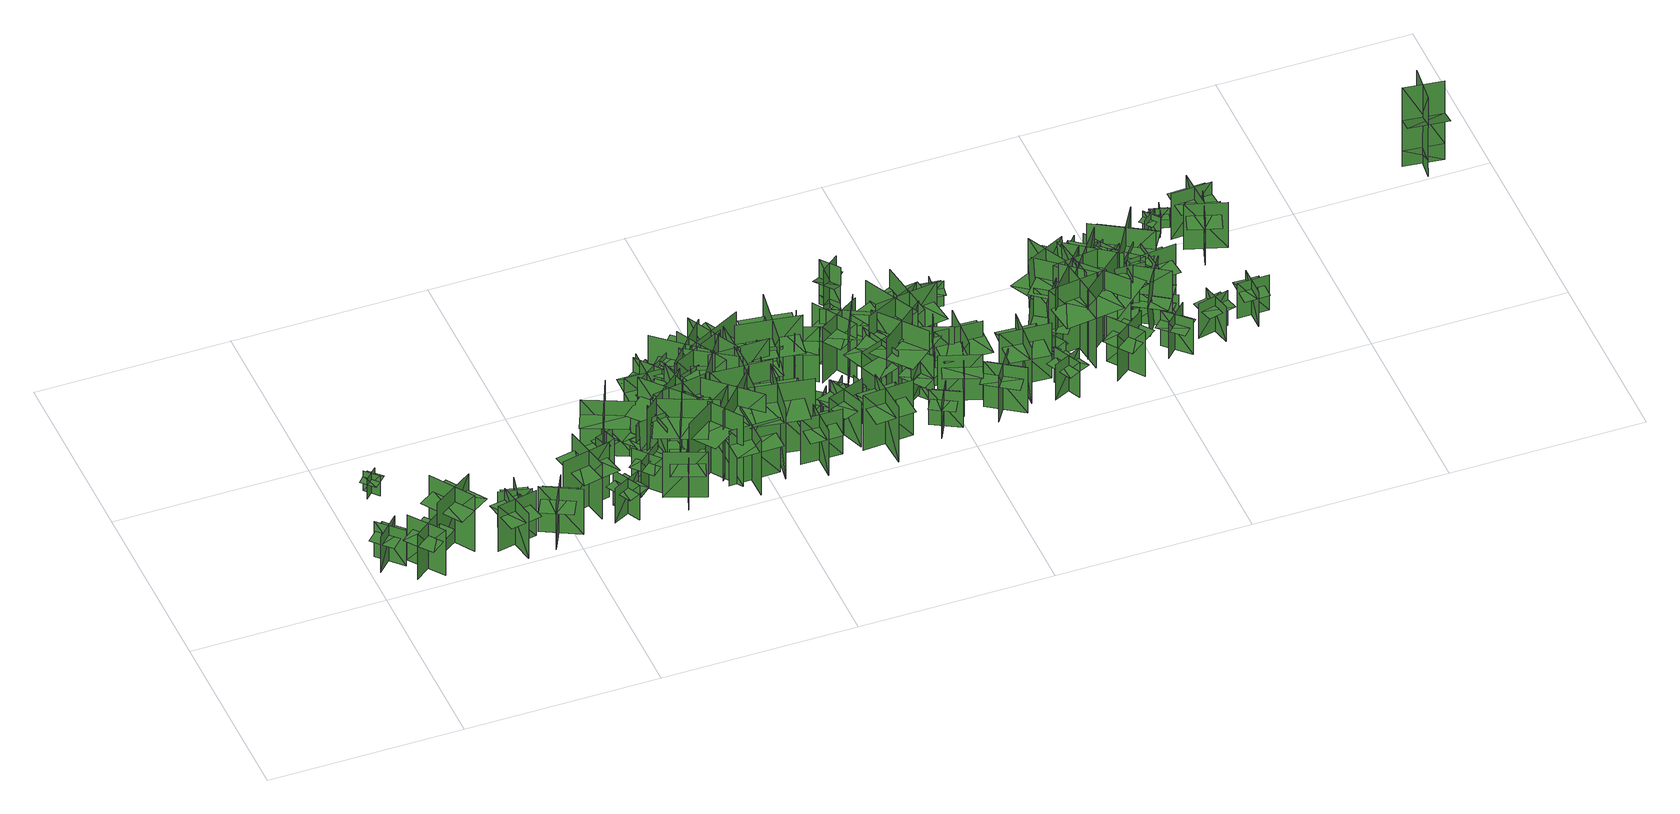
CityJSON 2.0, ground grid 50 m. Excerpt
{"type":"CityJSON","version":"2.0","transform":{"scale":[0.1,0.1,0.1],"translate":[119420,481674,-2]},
"CityObjects":{
"tree1":{"type":"SolitaryVegetationObject","geometry":[{"type":"MultiSurface","lod":"1","boundaries":[[[0,1,2]],[[0,2,3]],[[4,5,6]],[[4,6,7]],[[8,9,10]],[[8,10,11]],[[8,12,13]],[[8,13,9]]]}]},
"tree2":{"type":"SolitaryVegetationObject","geometry":[{"type":"MultiSurface","lod":"1","boundaries":[[[14,15,16]],[[14,16,17]],[[18,19,20]],[[18,20,21]],[[22,23,24]],[[22,24,25]],[[22,26,27]],[[22,27,23]]]}]},
"tree3":{"type":"SolitaryVegetationObject","geometry":[{"type":"MultiSurface","lod":"1","boundaries":[[[28,29,30]],[[28,30,31]],[[32,33,34]],[[32,34,35]],[[36,37,38]],[[36,38,39]],[[36,39,40]],[[36,40,41]]]}]},
"tree4":{"type":"SolitaryVegetationObject","geometry":[{"type":"MultiSurface","lod":"1","boundaries":[[[42,43,44]],[[42,44,45]],[[46,47,48]],[[46,48,49]],[[50,51,52]],[[50,52,53]],[[50,54,55]],[[50,55,51]]]}]},
"tree5":{"type":"SolitaryVegetationObject","geometry":[{"type":"MultiSurface","lod":"1","boundaries":[[[56,57,58]],[[56,58,59]],[[60,61,62]],[[60,62,63]],[[64,65,66]],[[64,66,67]],[[64,68,69]],[[64,69,65]]]}]},
"tree6":{"type":"SolitaryVegetationObject","geometry":[{"type":"MultiSurface","lod":"1","boundaries":[[[70,71,72]],[[70,72,73]],[[74,75,76]],[[74,76,77]],[[78,79,80]],[[78,80,81]],[[78,82,83]],[[78,83,79]]]}]},
"tree7":{"type":"SolitaryVegetationObject","geometry":[{"type":"MultiSurface","lod":"1","boundaries":[[[84,85,86]],[[84,86,87]],[[88,89,90]],[[88,90,91]],[[92,93,94]],[[92,94,95]],[[92,96,97]],[[92,97,93]]]}]},
"tree8":{"type":"SolitaryVegetationObject","geometry":[{"type":"MultiSurface","lod":"1","boundaries":[[[98,99,100]],[[98,100,101]],[[102,103,104]],[[102,104,105]],[[106,107,108]],[[106,108,109]],[[106,110,111]],[[106,111,107]]]}]},
"tree9":{"type":"SolitaryVegetationObject","geometry":[{"type":"MultiSurface","lod":"1","boundaries":[[[112,113,114]],[[112,114,115]],[[116,117,118]],[[116,118,119]],[[120,121,122]],[[120,122,123]],[[120,124,125]],[[120,125,121]]]}]},
"tree10":{"type":"SolitaryVegetationObject","geometry":[{"type":"MultiSurface","lod":"1","boundaries":[[[126,127,128]],[[126,128,129]],[[130,131,132]],[[130,132,133]],[[134,135,136]],[[134,136,137]],[[134,137,138]],[[134,138,139]]]}]},
"tree11":{"type":"SolitaryVegetationObject","geometry":[{"type":"MultiSurface","lod":"1","boundaries":[[[140,141,142]],[[140,142,143]],[[144,145,146]],[[144,146,147]],[[148,149,150]],[[148,150,151]],[[148,152,153]],[[148,153,149]]]}]},
"tree12":{"type":"SolitaryVegetationObject","geometry":[{"type":"MultiSurface","lod":"1","boundaries":[[[154,155,156]],[[154,156,157]],[[158,159,160]],[[158,160,161]],[[162,163,164]],[[162,164,165]],[[162,166,167]],[[162,167,163]]]}]},
"tree13":{"type":"SolitaryVegetationObject","geometry":[{"type":"MultiSurface","lod":"1","boundaries":[[[168,169,170]],[[168,170,171]],[[172,173,174]],[[172,174,175]],[[176,177,173]],[[176,173,172]],[[178,179,169]],[[178,169,168]],[[168,169,180]],[[168,180,181]],[[168,182,183]],[[168,183,169]]]}]},
"tree14":{"type":"SolitaryVegetationObject","geometry":[{"type":"MultiSurface","lod":"1","boundaries":[[[184,185,186]],[[184,186,187]],[[188,189,190]],[[188,190,191]],[[192,193,189]],[[192,189,188]],[[194,195,185]],[[194,185,184]],[[184,185,196]],[[184,196,197]],[[184,198,199]],[[184,199,185]]]}]},
"tree15":{"type":"SolitaryVegetationObject","geometry":[{"type":"MultiSurface","lod":"1","boundaries":[[[200,201,202]],[[200,202,203]],[[204,205,206]],[[204,206,207]],[[208,209,210]],[[208,210,211]],[[208,212,213]],[[208,213,209]]]}]},
"tree16":{"type":"SolitaryVegetationObject","geometry":[{"type":"MultiSurface","lod":"1","boundaries":[[[214,215,216]],[[214,216,217]],[[218,219,220]],[[218,220,221]],[[222,223,224]],[[222,224,225]],[[222,226,227]],[[222,227,223]]]}]},
"tree17":{"type":"SolitaryVegetationObject","geometry":[{"type":"MultiSurface","lod":"1","boundaries":[[[228,229,230]],[[228,230,231]],[[232,233,234]],[[232,234,235]],[[236,237,238]],[[236,238,239]],[[236,240,241]],[[236,241,237]]]}]},
"tree18":{"type":"SolitaryVegetationObject","geometry":[{"type":"MultiSurface","lod":"1","boundaries":[[[242,243,244]],[[242,244,245]],[[246,247,248]],[[246,248,249]],[[250,251,252]],[[250,252,253]],[[250,253,254]],[[250,254,255]]]}]},
"tree19":{"type":"SolitaryVegetationObject","geometry":[{"type":"MultiSurface","lod":"1","boundaries":[[[256,257,258]],[[256,258,259]],[[260,261,262]],[[260,262,263]],[[264,265,266]],[[264,266,267]],[[264,267,268]],[[264,268,269]]]}]},
"tree20":{"type":"SolitaryVegetationObject","geometry":[{"type":"MultiSurface","lod":"1","boundaries":[[[270,271,272]],[[270,272,273]],[[274,275,276]],[[274,276,277]],[[278,279,280]],[[278,280,281]],[[278,282,283]],[[278,283,279]]]}]},
"tree21":{"type":"SolitaryVegetationObject","geometry":[{"type":"MultiSurface","lod":"1","boundaries":[[[284,285,286]],[[284,286,287]],[[288,289,290]],[[288,290,291]],[[292,293,294]],[[292,294,295]],[[292,295,296]],[[292,296,297]]]}]},
"tree22":{"type":"SolitaryVegetationObject","geometry":[{"type":"MultiSurface","lod":"1","boundaries":[[[298,299,300]],[[298,300,301]],[[302,303,304]],[[302,304,305]],[[306,307,308]],[[306,308,309]],[[306,309,310]],[[306,310,311]]]}]},
"tree23":{"type":"SolitaryVegetationObject","geometry":[{"type":"MultiSurface","lod":"1","boundaries":[[[312,313,314]],[[312,314,315]],[[316,317,318]],[[316,318,319]],[[320,321,322]],[[320,322,323]],[[320,324,325]],[[320,325,321]]]}]},
"tree24":{"type":"SolitaryVegetationObject","geometry":[{"type":"MultiSurface","lod":"1","boundaries":[[[326,327,328]],[[326,328,329]],[[330,331,332]],[[330,332,333]],[[334,335,336]],[[334,336,337]],[[334,338,339]],[[334,339,335]]]}]},
"tree25":{"type":"SolitaryVegetationObject","geometry":[{"type":"MultiSurface","lod":"1","boundaries":[[[340,341,342]],[[340,342,343]],[[344,345,346]],[[344,346,347]],[[348,349,350]],[[348,350,351]],[[348,352,353]],[[348,353,349]]]}]},
"tree26":{"type":"SolitaryVegetationObject","geometry":[{"type":"MultiSurface","lod":"1","boundaries":[[[354,355,356]],[[354,356,357]],[[358,359,360]],[[358,360,361]],[[362,363,359]],[[362,359,358]],[[364,365,355]],[[364,355,354]],[[354,355,366]],[[354,366,367]],[[354,368,369]],[[354,369,355]]]}]},
"tree27":{"type":"SolitaryVegetationObject","geometry":[{"type":"MultiSurface","lod":"1","boundaries":[[[370,371,372]],[[370,372,373]],[[374,375,376]],[[374,376,377]],[[378,379,380]],[[378,380,381]],[[378,382,383]],[[378,383,379]]]}]},
"tree28":{"type":"SolitaryVegetationObject","geometry":[{"type":"MultiSurface","lod":"1","boundaries":[[[384,385,386]],[[384,386,387]],[[388,389,390]],[[388,390,391]],[[392,393,394]],[[392,394,395]],[[392,396,397]],[[392,397,393]]]}]},
"tree29":{"type":"SolitaryVegetationObject","geometry":[{"type":"MultiSurface","lod":"1","boundaries":[[[398,399,400]],[[398,400,401]],[[402,403,404]],[[402,404,405]],[[406,407,408]],[[406,408,409]],[[406,410,411]],[[406,411,407]]]}]},
"tree30":{"type":"SolitaryVegetationObject","geometry":[{"type":"MultiSurface","lod":"1","boundaries":[[[412,413,414]],[[412,414,415]],[[416,417,418]],[[416,418,419]],[[420,421,422]],[[420,422,423]],[[420,424,425]],[[420,425,421]]]}]},
"tree31":{"type":"SolitaryVegetationObject","geometry":[{"type":"MultiSurface","lod":"1","boundaries":[[[426,427,428]],[[426,428,429]],[[430,431,432]],[[430,432,433]],[[434,435,436]],[[434,436,437]],[[434,438,439]],[[434,439,435]]]}]},
"tree32":{"type":"SolitaryVegetationObject","geometry":[{"type":"MultiSurface","lod":"1","boundaries":[[[440,441,442]],[[440,442,443]],[[444,445,446]],[[444,446,447]],[[448,449,445]],[[448,445,444]],[[450,451,441]],[[450,441,440]],[[440,441,452]],[[440,452,453]],[[440,454,455]],[[440,455,441]]]}]},
"tree33":{"type":"SolitaryVegetationObject","geometry":[{"type":"MultiSurface","lod":"1","boundaries":[[[456,457,458]],[[456,458,459]],[[460,461,462]],[[460,462,463]],[[464,465,466]],[[464,466,467]],[[464,468,469]],[[464,469,465]]]}]},
"tree34":{"type":"SolitaryVegetationObject","geometry":[{"type":"MultiSurface","lod":"1","boundaries":[[[470,471,472]],[[470,472,473]],[[474,475,476]],[[474,476,477]],[[478,479,480]],[[478,480,481]],[[478,481,482]],[[478,482,483]]]}]},
"tree35":{"type":"SolitaryVegetationObject","geometry":[{"type":"MultiSurface","lod":"1","boundaries":[[[484,485,486]],[[484,486,487]],[[488,489,490]],[[488,490,491]],[[492,493,494]],[[492,494,495]],[[492,495,496]],[[492,496,497]]]}]},
"tree36":{"type":"SolitaryVegetationObject","geometry":[{"type":"MultiSurface","lod":"1","boundaries":[[[498,499,500]],[[498,500,501]],[[502,503,504]],[[502,504,505]],[[506,507,508]],[[506,508,509]],[[506,509,510]],[[506,510,511]]]}]},
"tree37":{"type":"SolitaryVegetationObject","geometry":[{"type":"MultiSurface","lod":"1","boundaries":[[[512,513,514]],[[512,514,515]],[[516,517,518]],[[516,518,519]],[[520,521,522]],[[520,522,523]],[[520,523,524]],[[520,524,525]]]}]},
"tree38":{"type":"SolitaryVegetationObject","geometry":[{"type":"MultiSurface","lod":"1","boundaries":[[[526,527,528]],[[526,528,529]],[[530,531,532]],[[530,532,533]],[[534,535,536]],[[534,536,537]],[[534,538,539]],[[534,539,535]]]}]},
"tree39":{"type":"SolitaryVegetationObject","geometry":[{"type":"MultiSurface","lod":"1","boundaries":[[[540,541,542]],[[540,542,543]],[[544,545,546]],[[544,546,547]],[[548,549,550]],[[548,550,551]],[[548,552,553]],[[548,553,549]]]}]},
"tree40":{"type":"SolitaryVegetationObject","geometry":[{"type":"MultiSurface","lod":"1","boundaries":[[[554,555,556]],[[554,556,557]],[[558,559,560]],[[558,560,561]],[[562,563,564]],[[562,564,565]],[[562,565,566]],[[562,566,567]]]}]},
"tree41":{"type":"SolitaryVegetationObject","geometry":[{"type":"MultiSurface","lod":"1","boundaries":[[[568,569,570]],[[568,570,571]],[[572,573,574]],[[572,574,575]],[[576,577,578]],[[576,578,579]],[[576,579,580]],[[576,580,581]]]}]},
"tree42":{"type":"SolitaryVegetationObject","geometry":[{"type":"MultiSurface","lod":"1","boundaries":[[[582,583,584]],[[582,584,585]],[[586,587,588]],[[586,588,589]],[[590,591,592]],[[590,592,593]],[[590,593,594]],[[590,594,595]]]}]},
"tree43":{"type":"SolitaryVegetationObject","geometry":[{"type":"MultiSurface","lod":"1","boundaries":[[[596,597,598]],[[596,598,599]],[[600,601,602]],[[600,602,603]],[[604,605,606]],[[604,606,607]],[[604,607,608]],[[604,608,609]]]}]},
"tree44":{"type":"SolitaryVegetationObject","geometry":[{"type":"MultiSurface","lod":"1","boundaries":[[[610,611,612]],[[610,612,613]],[[614,615,616]],[[614,616,617]],[[618,619,620]],[[618,620,621]],[[618,622,623]],[[618,623,619]]]}]},
"tree45":{"type":"SolitaryVegetationObject","geometry":[{"type":"MultiSurface","lod":"1","boundaries":[[[624,625,626]],[[624,626,627]],[[628,629,630]],[[628,630,631]],[[632,633,634]],[[632,634,635]],[[632,636,637]],[[632,637,633]]]}]},
"tree46":{"type":"SolitaryVegetationObject","geometry":[{"type":"MultiSurface","lod":"1","boundaries":[[[638,639,640]],[[638,640,641]],[[642,643,644]],[[642,644,645]],[[646,647,648]],[[646,648,649]],[[646,649,650]],[[646,650,651]]]}]},
"tree47":{"type":"SolitaryVegetationObject","geometry":[{"type":"MultiSurface","lod":"1","boundaries":[[[652,653,654]],[[652,654,655]],[[656,657,658]],[[656,658,659]],[[660,661,662]],[[660,662,663]],[[660,664,665]],[[660,665,661]]]}]},
"tree48":{"type":"SolitaryVegetationObject","geometry":[{"type":"MultiSurface","lod":"1","boundaries":[[[666,667,668]],[[666,668,669]],[[670,671,672]],[[670,672,673]],[[674,675,676]],[[674,676,677]],[[674,678,679]],[[674,679,675]]]}]},
"tree49":{"type":"SolitaryVegetationObject","geometry":[{"type":"MultiSurface","lod":"1","boundaries":[[[680,681,682]],[[680,682,683]],[[684,685,686]],[[684,686,687]],[[688,689,690]],[[688,690,691]],[[688,691,692]],[[688,692,693]]]}]},
"tree50":{"type":"SolitaryVegetationObject","geometry":[{"type":"MultiSurface","lod":"1","boundaries":[[[694,695,696]],[[694,696,697]],[[698,699,700]],[[698,700,701]],[[702,703,704]],[[702,704,705]],[[702,706,707]],[[702,707,703]]]}]},
"tree51":{"type":"SolitaryVegetationObject","geometry":[{"type":"MultiSurface","lod":"1","boundaries":[[[708,709,710]],[[708,710,711]],[[712,713,714]],[[712,714,715]],[[716,717,718]],[[716,718,719]],[[716,719,720]],[[716,720,721]]]}]},
"tree52":{"type":"SolitaryVegetationObject","geometry":[{"type":"MultiSurface","lod":"1","boundaries":[[[722,723,724]],[[722,724,725]],[[726,727,728]],[[726,728,729]],[[730,731,732]],[[730,732,733]],[[730,733,734]],[[730,734,735]]]}]},
"tree53":{"type":"SolitaryVegetationObject","geometry":[{"type":"MultiSurface","lod":"1","boundaries":[[[736,737,738]],[[736,738,739]],[[740,741,742]],[[740,742,743]],[[744,745,746]],[[744,746,747]],[[744,748,749]],[[744,749,745]]]}]},
"tree54":{"type":"SolitaryVegetationObject","geometry":[{"type":"MultiSurface","lod":"1","boundaries":[[[750,751,752]],[[750,752,753]],[[754,755,756]],[[754,756,757]],[[758,759,760]],[[758,760,761]],[[758,761,762]],[[758,762,763]]]}]},
"tree55":{"type":"SolitaryVegetationObject","geometry":[{"type":"MultiSurface","lod":"1","boundaries":[[[764,765,766]],[[764,766,767]],[[768,769,770]],[[768,770,771]],[[772,773,774]],[[772,774,775]],[[772,776,777]],[[772,777,773]]]}]},
"tree56":{"type":"SolitaryVegetationObject","geometry":[{"type":"MultiSurface","lod":"1","boundaries":[[[778,779,780]],[[778,780,781]],[[782,783,784]],[[782,784,785]],[[786,787,788]],[[786,788,789]],[[786,789,790]],[[786,790,791]]]}]},
"tree57":{"type":"SolitaryVegetationObject","geometry":[{"type":"MultiSurface","lod":"1","boundaries":[[[792,793,794]],[[792,794,795]],[[796,797,798]],[[796,798,799]],[[800,801,802]],[[800,802,803]],[[800,804,805]],[[800,805,801]]]}]},
"tree58":{"type":"SolitaryVegetationObject","geometry":[{"type":"MultiSurface","lod":"1","boundaries":[[[806,807,808]],[[806,808,809]],[[810,811,812]],[[810,812,813]],[[814,815,816]],[[814,816,817]],[[814,817,818]],[[814,818,819]]]}]},
"tree59":{"type":"SolitaryVegetationObject","geometry":[{"type":"MultiSurface","lod":"1","boundaries":[[[820,821,822]],[[820,822,823]],[[824,825,826]],[[824,826,827]],[[828,829,830]],[[828,830,831]],[[828,832,833]],[[828,833,829]]]}]},
"tree60":{"type":"SolitaryVegetationObject","geometry":[{"type":"MultiSurface","lod":"1","boundaries":[[[834,835,836]],[[834,836,837]],[[838,839,840]],[[838,840,841]],[[842,843,839]],[[842,839,838]],[[844,845,835]],[[844,835,834]],[[834,835,846]],[[834,846,847]],[[834,848,849]],[[834,849,835]]]}]},
"tree61":{"type":"SolitaryVegetationObject","geometry":[{"type":"MultiSurface","lod":"1","boundaries":[[[850,851,852]],[[850,852,853]],[[854,855,856]],[[854,856,857]],[[858,859,860]],[[858,860,861]],[[858,862,863]],[[858,863,859]]]}]},
"tree62":{"type":"SolitaryVegetationObject","geometry":[{"type":"MultiSurface","lod":"1","boundaries":[[[864,865,866]],[[864,866,867]],[[868,869,870]],[[868,870,871]],[[872,873,869]],[[872,869,868]],[[874,875,865]],[[874,865,864]],[[876,877,878]],[[876,878,879]],[[880,881,882]],[[880,882,883]]]}]},
"tree63":{"type":"SolitaryVegetationObject","geometry":[{"type":"MultiSurface","lod":"1","boundaries":[[[884,885,886]],[[884,886,887]],[[888,889,890]],[[888,890,891]],[[892,893,894]],[[892,894,895]],[[892,896,897]],[[892,897,893]]]}]},
"tree64":{"type":"SolitaryVegetationObject","geometry":[{"type":"MultiSurface","lod":"1","boundaries":[[[898,899,900]],[[898,900,901]],[[902,903,904]],[[902,904,905]],[[906,907,903]],[[906,903,902]],[[908,909,899]],[[908,899,898]],[[898,899,910]],[[898,910,911]],[[898,912,913]],[[898,913,899]]]}]},
"tree65":{"type":"SolitaryVegetationObject","geometry":[{"type":"MultiSurface","lod":"1","boundaries":[[[914,915,916]],[[914,916,917]],[[918,919,920]],[[918,920,921]],[[922,923,924]],[[922,924,925]],[[922,926,927]],[[922,927,923]]]}]},
"tree66":{"type":"SolitaryVegetationObject","geometry":[{"type":"MultiSurface","lod":"1","boundaries":[[[928,929,930]],[[928,930,931]],[[932,933,934]],[[932,934,935]],[[936,937,938]],[[936,938,939]],[[936,939,940]],[[936,940,941]]]}]},
"tree67":{"type":"SolitaryVegetationObject","geometry":[{"type":"MultiSurface","lod":"1","boundaries":[[[942,943,944]],[[942,944,945]],[[946,947,948]],[[946,948,949]],[[950,951,952]],[[950,952,953]],[[950,953,954]],[[950,954,955]]]}]},
"tree68":{"type":"SolitaryVegetationObject","geometry":[{"type":"MultiSurface","lod":"1","boundaries":[[[956,957,958]],[[956,958,959]],[[960,961,962]],[[960,962,963]],[[964,965,966]],[[964,966,967]],[[964,968,969]],[[964,969,965]]]}]},
"tree69":{"type":"SolitaryVegetationObject","geometry":[{"type":"MultiSurface","lod":"1","boundaries":[[[970,971,972]],[[970,972,973]],[[974,975,976]],[[974,976,977]],[[978,979,980]],[[978,980,981]],[[978,981,982]],[[978,982,983]]]}]},
"tree70":{"type":"SolitaryVegetationObject","geometry":[{"type":"MultiSurface","lod":"1","boundaries":[[[984,985,986]],[[984,986,987]],[[988,989,990]],[[988,990,991]],[[992,993,994]],[[992,994,995]],[[992,996,997]],[[992,997,993]]]}]},
"tree71":{"type":"SolitaryVegetationObject","geometry":[{"type":"MultiSurface","lod":"1","boundaries":[[[998,999,1000]],[[998,1000,1001]],[[1002,1003,1004]],[[1002,1004,1005]],[[1006,1007,1008]],[[1006,1008,1009]],[[1006,1010,1011]],[[1006,1011,1007]]]}]},
"tree72":{"type":"SolitaryVegetationObject","geometry":[{"type":"MultiSurface","lod":"1","boundaries":[[[1012,1013,1014]],[[1012,1014,1015]],[[1016,1017,1018]],[[1016,1018,1019]],[[1020,1021,1022]],[[1020,1022,1023]],[[1020,1023,1024]],[[1020,1024,1025]]]}]},
"tree73":{"type":"SolitaryVegetationObject","geometry":[{"type":"MultiSurface","lod":"1","boundaries":[[[1026,1027,1028]],[[1026,1028,1029]],[[1030,1031,1032]],[[1030,1032,1033]],[[1034,1035,1031]],[[1034,1031,1030]],[[1036,1037,1027]],[[1036,1027,1026]],[[1026,1027,1038]],[[1026,1038,1039]],[[1026,1040,1041]],[[1026,1041,1027]]]}]},
"tree74":{"type":"SolitaryVegetationObject","geometry":[{"type":"MultiSurface","lod":"1","boundaries":[[[1042,1043,1044]],[[1042,1044,1045]],[[1046,1047,1048]],[[1046,1048,1049]],[[1050,1051,1052]],[[1050,1052,1053]],[[1050,1053,1054]],[[1050,1054,1055]]]}]},
"tree75":{"type":"SolitaryVegetationObject","geometry":[{"type":"MultiSurface","lod":"1","boundaries":[[[1056,1057,1058]],[[1056,1058,1059]],[[1060,1061,1062]],[[1060,1062,1063]],[[1064,1065,1061]],[[1064,1061,1060]],[[1066,1067,1057]],[[1066,1057,1056]],[[1056,1057,1068]],[[1056,1068,1069]],[[1056,1070,1071]],[[1056,1071,1057]]]}]},
"tree76":{"type":"SolitaryVegetationObject","geometry":[{"type":"MultiSurface","lod":"1","boundaries":[[[1072,1073,1074]],[[1072,1074,1075]],[[1076,1077,1078]],[[1076,1078,1079]],[[1080,1081,1082]],[[1080,1082,1083]],[[1080,1084,1085]],[[1080,1085,1081]]]}]},
"tree77":{"type":"SolitaryVegetationObject","geometry":[{"type":"MultiSurface","lod":"1","boundaries":[[[1086,1087,1088]],[[1086,1088,1089]],[[1090,1091,1092]],[[1090,1092,1093]],[[1094,1095,1091]],[[1094,1091,1090]],[[1096,1097,1087]],[[1096,1087,1086]],[[1086,1087,1098]],[[1086,1098,1099]],[[1086,1100,1101]],[[1086,1101,1087]]]}]},
"tree78":{"type":"SolitaryVegetationObject","geometry":[{"type":"MultiSurface","lod":"1","boundaries":[[[1102,1103,1104]],[[1102,1104,1105]],[[1106,1107,1108]],[[1106,1108,1109]],[[1110,1111,1112]],[[1110,1112,1113]],[[1110,1114,1115]],[[1110,1115,1111]]]}]},
"tree79":{"type":"SolitaryVegetationObject","geometry":[{"type":"MultiSurface","lod":"1","boundaries":[[[1116,1117,1118]],[[1116,1118,1119]],[[1120,1121,1122]],[[1120,1122,1123]],[[1124,1125,1121]],[[1124,1121,1120]],[[1126,1127,1117]],[[1126,1117,1116]],[[1116,1117,1128]],[[1116,1128,1129]],[[1116,1130,1131]],[[1116,1131,1117]]]}]},
"tree80":{"type":"SolitaryVegetationObject","geometry":[{"type":"MultiSurface","lod":"1","boundaries":[[[1132,1133,1134]],[[1132,1134,1135]],[[1136,1137,1138]],[[1136,1138,1139]],[[1140,1141,1142]],[[1140,1142,1143]],[[1140,1143,1144]],[[1140,1144,1145]]]}]},
"tree81":{"type":"SolitaryVegetationObject","geometry":[{"type":"MultiSurface","lod":"1","boundaries":[[[1146,1147,1148]],[[1146,1148,1149]],[[1150,1151,1152]],[[1150,1152,1153]],[[1154,1155,1156]],[[1154,1156,1157]],[[1154,1158,1159]],[[1154,1159,1155]]]}]},
"tree82":{"type":"SolitaryVegetationObject","geometry":[{"type":"MultiSurface","lod":"1","boundaries":[[[1160,1161,1162]],[[1160,1162,1163]],[[1164,1165,1166]],[[1164,1166,1167]],[[1168,1169,1170]],[[1168,1170,1171]],[[1168,1172,1173]],[[1168,1173,1169]]]}]},
"tree83":{"type":"SolitaryVegetationObject","geometry":[{"type":"MultiSurface","lod":"1","boundaries":[[[1174,1175,1176]],[[1174,1176,1177]],[[1178,1179,1180]],[[1178,1180,1181]],[[1182,1183,1179]],[[1182,1179,1178]],[[1184,1185,1175]],[[1184,1175,1174]],[[1174,1175,1186]],[[1174,1186,1187]],[[1174,1188,1189]],[[1174,1189,1175]]]}]},
"tree84":{"type":"SolitaryVegetationObject","geometry":[{"type":"MultiSurface","lod":"1","boundaries":[[[1190,1191,1192]],[[1190,1192,1193]],[[1194,1195,1196]],[[1194,1196,1197]],[[1198,1199,1195]],[[1198,1195,1194]],[[1200,1201,1191]],[[1200,1191,1190]],[[1190,1191,1202]],[[1190,1202,1203]],[[1190,1204,1205]],[[1190,1205,1191]]]}]},
"tree85":{"type":"SolitaryVegetationObject","geometry":[{"type":"MultiSurface","lod":"1","boundaries":[[[1206,1207,1208]],[[1206,1208,1209]],[[1210,1211,1212]],[[1210,1212,1213]],[[1214,1215,1211]],[[1214,1211,1210]],[[1216,1217,1207]],[[1216,1207,1206]],[[1206,1207,1218]],[[1206,1218,1219]],[[1206,1220,1221]],[[1206,1221,1207]]]}]},
"tree86":{"type":"SolitaryVegetationObject","geometry":[{"type":"MultiSurface","lod":"1","boundaries":[[[1222,1223,1224]],[[1222,1224,1225]],[[1226,1227,1228]],[[1226,1228,1229]],[[1230,1231,1227]],[[1230,1227,1226]],[[1232,1233,1223]],[[1232,1223,1222]],[[1222,1223,1234]],[[1222,1234,1235]],[[1222,1236,1237]],[[1222,1237,1223]]]}]},
"tree87":{"type":"SolitaryVegetationObject","geometry":[{"type":"MultiSurface","lod":"1","boundaries":[[[1238,1239,1240]],[[1238,1240,1241]],[[1242,1243,1244]],[[1242,1244,1245]],[[1246,1247,1243]],[[1246,1243,1242]],[[1248,1249,1239]],[[1248,1239,1238]],[[1238,1239,1250]],[[1238,1250,1251]],[[1238,1252,1253]],[[1238,1253,1239]]]}]},
"tree88":{"type":"SolitaryVegetationObject","geometry":[{"type":"MultiSurface","lod":"1","boundaries":[[[1254,1255,1256]],[[1254,1256,1257]],[[1258,1259,1260]],[[1258,1260,1261]],[[1262,1263,1264]],[[1262,1264,1265]],[[1262,1266,1267]],[[1262,1267,1263]]]}]},
"tree89":{"type":"SolitaryVegetationObject","geometry":[{"type":"MultiSurface","lod":"1","boundaries":[[[1268,1269,1270]],[[1268,1270,1271]],[[1272,1273,1274]],[[1272,1274,1275]],[[1276,1277,1273]],[[1276,1273,1272]],[[1278,1279,1269]],[[1278,1269,1268]],[[1268,1269,1280]],[[1268,1280,1281]],[[1268,1282,1283]],[[1268,1283,1269]]]}]},
"tree90":{"type":"SolitaryVegetationObject","geometry":[{"type":"MultiSurface","lod":"1","boundaries":[[[1284,1285,1286]],[[1284,1286,1287]],[[1288,1289,1290]],[[1288,1290,1291]],[[1292,1293,1289]],[[1292,1289,1288]],[[1294,1295,1285]],[[1294,1285,1284]],[[1284,1285,1296]],[[1284,1296,1297]],[[1284,1298,1299]],[[1284,1299,1285]]]}]},
"tree91":{"type":"SolitaryVegetationObject","geometry":[{"type":"MultiSurface","lod":"1","boundaries":[[[1300,1301,1302]],[[1300,1302,1303]],[[1304,1305,1306]],[[1304,1306,1307]],[[1308,1309,1310]],[[1308,1310,1311]],[[1308,1312,1313]],[[1308,1313,1309]]]}]},
"tree92":{"type":"SolitaryVegetationObject","geometry":[{"type":"MultiSurface","lod":"1","boundaries":[[[1314,1315,1316]],[[1314,1316,1317]],[[1318,1319,1320]],[[1318,1320,1321]],[[1322,1323,1324]],[[1322,1324,1325]],[[1322,1326,1327]],[[1322,1327,1323]]]}]},
"tree93":{"type":"SolitaryVegetationObject","geometry":[{"type":"MultiSurface","lod":"1","boundaries":[[[1328,1329,1330]],[[1328,1330,1331]],[[1332,1333,1334]],[[1332,1334,1335]],[[1336,1337,1338]],[[1336,1338,1339]],[[1336,1339,1340]],[[1336,1340,1341]]]}]},
"tree94":{"type":"SolitaryVegetationObject","geometry":[{"type":"MultiSurface","lod":"1","boundaries":[[[1342,1343,1344]],[[1342,1344,1345]],[[1346,1347,1348]],[[1346,1348,1349]],[[1350,1351,1352]],[[1350,1352,1353]],[[1350,1354,1355]],[[1350,1355,1351]]]}]},
"tree95":{"type":"SolitaryVegetationObject","geometry":[{"type":"MultiSurface","lod":"1","boundaries":[[[1356,1357,1358]],[[1356,1358,1359]],[[1360,1361,1362]],[[1360,1362,1363]],[[1364,1365,1366]],[[1364,1366,1367]],[[1364,1368,1369]],[[1364,1369,1365]]]}]},
"tree96":{"type":"SolitaryVegetationObject","geometry":[{"type":"MultiSurface","lod":"1","boundaries":[[[1370,1371,1372]],[[1370,1372,1373]],[[1374,1375,1376]],[[1374,1376,1377]],[[1378,1379,1380]],[[1378,1380,1381]],[[1378,1382,1383]],[[1378,1383,1379]]]}]},
"tree97":{"type":"SolitaryVegetationObject","geometry":[{"type":"MultiSurface","lod":"1","boundaries":[[[1384,1385,1386]],[[1384,1386,1387]],[[1388,1389,1390]],[[1388,1390,1391]],[[1392,1393,1394]],[[1392,1394,1395]],[[1392,1395,1396]],[[1392,1396,1397]]]}]},
"tree98":{"type":"SolitaryVegetationObject","geometry":[{"type":"MultiSurface","lod":"1","boundaries":[[[1398,1399,1400]],[[1398,1400,1401]],[[1402,1403,1404]],[[1402,1404,1405]],[[1406,1407,1408]],[[1406,1408,1409]],[[1406,1410,1411]],[[1406,1411,1407]]]}]},
"tree99":{"type":"SolitaryVegetationObject","geometry":[{"type":"MultiSurface","lod":"1","boundaries":[[[1412,1413,1414]],[[1412,1414,1415]],[[1416,1417,1418]],[[1416,1418,1419]],[[1420,1421,1422]],[[1420,1422,1423]],[[1420,1424,1425]],[[1420,1425,1421]]]}]},
"tree100":{"type":"SolitaryVegetationObject","geometry":[{"type":"MultiSurface","lod":"1","boundaries":[[[1426,1427,1428]],[[1426,1428,1429]],[[1430,1431,1432]],[[1430,1432,1433]],[[1434,1435,1431]],[[1434,1431,1430]],[[1436,1437,1427]],[[1436,1427,1426]],[[1438,1439,1440]],[[1438,1440,1441]],[[1442,1443,1444]],[[1442,1444,1445]]]}]}
},
"vertices":[
[22,93,6],[81,151,6],[81,151,116],[22,93,116],[87,93,6],[29,152,6],[29,152,116],[87,93,116],[27,98,87],[81,151,87],[58,175,87],[4,122,87],[49,75,87],[103,128,87],
[180,102,5],[95,38,5],[95,38,146],[180,102,146],[97,113,5],[161,28,5],[161,28,146],[97,113,146],[173,96,109],[95,38,109],[121,4,109],[198,63,109],[147,130,109],[70,71,109],
[119,375,11],[87,344,11],[87,344,73],[119,375,73],[90,376,11],[120,344,11],[120,344,73],[90,376,73],[90,376,55],[74,360,55],[104,328,55],[120,344,55],[136,359,55],[106,391,55],
[184,190,6],[256,82,6],[256,82,179],[184,190,179],[164,89,6],[273,161,6],[273,161,179],[164,89,179],[190,181,134],[256,82,134],[299,110,134],[233,209,134],[147,152,134],[213,53,134],
[366,13,4],[347,118,4],[347,118,145],[366,13,145],[413,83,4],[309,63,4],[309,63,145],[413,83,145],[365,22,109],[347,118,109],[305,110,109],[323,14,109],[406,30,109],[388,125,109],
[393,177,7],[375,96,7],[375,96,116],[393,177,116],[338,142,7],[419,124,7],[419,124,116],[338,142,116],[391,170,88],[375,96,88],[407,89,88],[423,163,88],[359,177,88],[343,103,88],
[438,19,4],[487,113,4],[487,113,145],[438,19,145],[518,45,4],[423,94,4],[423,94,145],[518,45,145],[442,27,108],[487,113,108],[449,133,108],[405,46,108],[480,8,108],[524,94,108],
[553,207,5],[579,80,5],[579,80,177],[553,207,177],[497,121,5],[624,147,5],[624,147,177],[497,121,177],[555,196,133],[579,80,133],[629,90,133],[606,206,133],[505,186,133],[529,69,133],
[622,118,5],[660,44,5],[660,44,114],[622,118,114],[602,55,5],[676,93,5],[676,93,114],[602,55,114],[625,111,86],[660,44,86],[689,59,86],[654,126,86],[596,97,86],[630,29,86],
[696,285,9],[637,266,9],[637,266,91],[696,285,91],[657,305,9],[676,247,9],[676,247,91],[657,305,91],[659,298,60],[635,291,60],[648,249,60],[672,257,60],[697,265,60],[683,306,60],
[734,259,6],[615,312,6],[615,312,178],[734,259,178],[696,355,6],[644,236,6],[644,236,178],[696,355,178],[724,263,134],[615,312,134],[594,265,134],[703,217,134],[744,310,134],[636,358,134],
[756,170,7],[693,116,7],[693,116,116],[756,170,116],[691,174,7],[745,112,7],[745,112,116],[691,174,116],[750,165,88],[693,116,88],[715,91,88],[772,141,88],[729,190,88],[672,140,88],
[767,139,95],[754,232,95],[706,225,95],[719,132,95],[715,177,95],[807,190,95],[806,196,181],[714,182,181],[714,182,9],[806,196,9],[771,140,9],[758,232,9],[754,232,181],[767,139,181],[814,146,95],[800,239,95],
[776,256,81],[716,208,81],[741,177,81],[801,225,81],[771,203,81],[724,263,81],[720,260,151],[768,200,151],[768,200,11],[720,260,11],[774,258,11],[714,211,11],[716,208,151],[776,256,151],[752,286,81],[692,238,81],
[818,136,4],[781,36,4],[781,36,145],[818,136,145],[741,100,4],[841,63,4],[841,63,145],[741,100,145],[814,127,109],[781,36,109],[820,21,109],[854,112,109],[775,142,109],[741,51,109],
[730,172,5],[855,281,5],[855,281,225],[730,172,225],[860,164,5],[752,289,5],[752,289,225],[860,164,225],[740,181,168],[855,281,168],[812,330,168],[697,231,168],[783,132,168],[897,231,168],
[781,91,6],[848,243,6],[848,243,225],[781,91,225],[903,140,6],[752,206,6],[752,206,225],[903,140,225],[787,104,169],[848,243,169],[788,269,169],[727,131,169],[847,78,169],[908,217,169],
[839,180,10],[788,249,10],[788,249,125],[839,180,125],[848,240,10],[779,189,10],[779,189,125],[848,240,125],[840,235,81],[819,263,81],[770,227,81],[791,198,81],[813,170,81],[861,206,81],
[809,366,12],[780,327,12],[780,327,78],[809,366,78],[774,361,12],[814,332,12],[814,332,78],[774,361,78],[779,357,53],[767,341,53],[795,320,53],[807,337,53],[819,353,53],[791,374,53],
[869,341,9],[739,343,9],[739,343,181],[869,341,181],[797,414,9],[795,284,9],[795,284,181],[797,414,181],[858,341,136],[739,343,136],[739,291,136],[857,290,136],[859,392,136],[740,394,136],
[856,161,8],[829,313,8],[829,313,224],[856,161,224],[916,245,8],[763,218,8],[763,218,224],[916,245,224],[916,245,164],[903,321,164],[750,295,164],[763,218,164],[776,142,164],[929,169,164],
[852,230,12],[855,181,12],[855,181,78],[852,230,78],[829,204,12],[878,207,12],[878,207,78],[829,204,78],[835,204,53],[836,184,53],[871,186,53],[870,207,53],[868,227,53],[834,225,53],
[804,90,3],[939,185,3],[939,185,222],[804,90,222],[933,69,3],[837,204,3],[837,204,222],[933,69,222],[815,98,165],[939,185,165],[901,239,165],[778,151,165],[853,45,165],[977,132,165],
[864,300,8],[787,405,8],[787,405,181],[864,300,181],[879,401,8],[774,325,8],[774,325,181],[879,401,181],[857,309,136],[787,405,136],[746,375,136],[816,279,136],[899,339,136],[829,435,136],
[842,374,5],[887,253,5],[887,253,178],[842,374,178],[800,281,5],[921,326,5],[921,326,178],[800,281,178],[845,364,133],[887,253,133],[935,270,133],[894,382,133],[797,346,133],[839,235,133],
[918,215,67],[869,249,67],[851,224,67],[900,190,67],[877,207,67],[911,256,67],[908,258,122],[874,209,122],[874,209,13],[908,258,13],[919,218,13],[870,251,13],[869,249,122],[918,215,122],[935,240,67],[886,274,67],
[865,350,7],[890,246,7],[890,246,148],[865,350,148],[822,278,7],[925,302,7],[925,302,148],[822,278,148],[868,341,112],[890,246,112],[931,256,112],[908,350,112],[827,331,112],[849,236,112],
[1033,85,2],[903,83,2],[903,83,174],[1033,85,174],[959,156,2],[961,26,2],[961,26,174],[959,156,174],[1022,85,130],[903,83,130],[904,31,130],[1023,33,130],[1021,136,130],[902,134,130],
[876,260,7],[921,382,7],[921,382,179],[876,260,179],[969,303,7],[847,348,7],[847,348,179],[969,303,179],[880,270,134],[921,382,134],[873,399,134],[832,288,134],[928,252,134],[969,364,134],
[890,234,4],[1011,121,4],[1011,121,223],[890,234,223],[895,103,4],[1008,224,4],[1008,224,223],[895,103,223],[900,224,166],[1011,121,166],[1055,169,166],[945,272,166],[856,176,166],[966,73,166],
[962,429,4],[852,305,4],[852,305,224],[962,429,224],[831,420,4],[955,310,4],[955,310,224],[831,420,224],[952,418,167],[852,305,167],[901,262,167],[1001,375,167],[903,462,167],[803,348,167],
[978,209,83],[913,250,83],[892,216,83],[956,175,83],[926,196,83],[967,261,83],[963,263,153],[922,199,153],[922,199,12],[963,263,12],[979,211,12],[915,252,12],[913,250,153],[978,209,153],[998,241,83],[934,282,83],
[908,262,7],[945,361,7],[945,361,148],[908,262,148],[984,297,7],[885,335,7],[885,335,148],[984,297,148],[911,270,112],[945,361,112],[906,376,112],[871,285,112],[950,256,112],[985,347,112],
[997,378,6],[860,307,6],[860,307,222],[997,378,222],[899,410,6],[970,272,6],[970,272,222],[899,410,222],[899,410,161],[830,374,161],[902,237,161],[970,272,161],[1039,308,161],[968,446,161],
[1010,267,7],[881,353,7],[881,353,222],[1010,267,222],[990,368,7],[904,239,7],[904,239,222],[990,368,222],[990,368,162],[926,411,162],[840,282,162],[904,239,162],[969,196,162],[1055,325,162],
[995,237,12],[953,212,12],[953,212,77],[995,237,77],[962,246,12],[987,204,12],[987,204,77],[962,246,77],[964,241,53],[947,231,53],[964,201,53],[982,211,53],[1000,222,53],[982,251,53],
[1072,231,8],[917,240,8],[917,240,224],[1072,231,224],[1004,308,8],[995,153,8],[995,153,224],[1004,308,224],[1004,308,163],[926,313,163],[917,158,163],[995,153,163],[1072,149,163],[1081,304,163],
[1016,297,5],[940,443,5],[940,443,224],[1016,297,224],[1055,422,5],[908,345,5],[908,345,224],[1055,422,224],[1010,309,167],[940,443,167],[882,413,167],[952,279,167],[1068,339,167],[998,474,167],
[1035,55,4],[1062,219,4],[1062,219,223],[1035,55,223],[1141,132,4],[978,159,4],[978,159,223],[1141,132,223],[1038,69,167],[1062,219,167],[997,229,167],[973,80,167],[1102,59,167],[1126,208,167],
[937,303,7],[1092,306,7],[1092,306,223],[937,303,223],[1011,231,7],[1008,386,7],[1008,386,223],[1011,231,223],[1011,231,163],[1088,232,163],[1086,387,163],[1008,386,163],[931,385,163],[933,230,163],
[1055,187,10],[1052,236,10],[1052,236,76],[1055,187,76],[1078,213,10],[1029,210,10],[1029,210,76],[1078,213,76],[1072,213,51],[1071,233,51],[1036,231,51],[1037,211,51],[1039,190,51],[1073,193,51],
[1057,206,11],[1105,195,11],[1105,195,77],[1057,206,77],[1075,177,11],[1087,224,11],[1087,224,77],[1075,177,77],[1076,182,52],[1096,177,52],[1104,211,52],[1085,216,52],[1065,221,52],[1056,187,52],
[1052,349,10],[1016,399,10],[1016,399,91],[1052,349,91],[1059,393,10],[1009,356,10],[1009,356,91],[1059,393,91],[1053,388,61],[1038,409,61],[1003,383,61],[1018,363,61],[1033,342,61],[1068,368,61],
[1134,29,5],[1134,135,5],[1134,135,146],[1134,29,146],[1193,88,5],[1087,89,5],[1087,89,146],[1193,88,146],[1134,38,109],[1134,135,109],[1092,135,109],[1092,38,109],[1176,38,109],[1176,135,109],
[1091,400,7],[1062,273,7],[1062,273,179],[1091,400,179],[1004,345,7],[1131,316,7],[1131,316,179],[1004,345,179],[1089,389,135],[1062,273,135],[1112,262,135],[1139,378,135],[1039,401,135],[1012,285,135],
[1150,238,12],[1104,223,12],[1104,223,77],[1150,238,77],[1119,254,12],[1134,207,12],[1134,207,77],[1119,254,77],[1121,248,53],[1102,242,53],[1112,209,53],[1132,215,53],[1151,222,53],[1140,255,53],
[1136,454,6],[1112,290,6],[1112,290,226],[1136,454,226],[1032,375,6],[1195,351,6],[1195,351,226],[1032,375,226],[1134,440,169],[1112,290,169],[1177,281,169],[1199,430,169],[1069,449,169],[1048,299,169],
[1242,95,6],[1205,195,6],[1205,195,147],[1242,95,147],[1276,172,6],[1177,135,6],[1177,135,147],[1276,172,147],[1239,104,111],[1205,195,111],[1165,180,111],[1199,89,111],[1278,118,111],[1244,209,111],
[1182,247,12],[1220,217,12],[1220,217,78],[1182,247,78],[1186,213,12],[1216,251,12],[1216,251,78],[1186,213,78],[1189,217,53],[1205,204,53],[1227,232,53],[1211,244,53],[1195,257,53],[1173,230,53],
[1116,398,8],[1235,346,8],[1235,346,180],[1116,398,180],[1154,302,8],[1206,421,8],[1206,421,180],[1154,302,180],[1126,393,136],[1235,346,136],[1256,393,136],[1147,440,136],[1106,346,136],[1215,299,136],
[1236,206,16],[1284,197,16],[1284,197,82],[1236,206,82],[1256,177,16],[1265,226,16],[1265,226,82],[1256,177,82],[1257,183,57],[1277,179,57],[1283,213,57],[1263,217,57],[1243,221,57],[1237,186,57],
[1265,274,11],[1233,237,11],[1233,237,77],[1265,274,77],[1231,271,11],[1268,239,11],[1268,239,77],[1231,271,77],[1235,268,52],[1221,252,52],[1248,229,52],[1261,245,52],[1274,260,52],[1248,283,52],
[1306,16,3],[1298,145,3],[1298,145,175],[1306,16,175],[1374,93,3],[1244,85,3],[1244,85,175],[1374,93,175],[1306,27,131],[1298,145,131],[1247,142,131],[1254,23,131],[1357,30,131],[1350,148,131],
[1290,262,14],[1302,214,14],[1302,214,79],[1290,262,79],[1272,232,14],[1320,244,14],[1320,244,79],[1272,232,79],[1277,233,54],[1282,214,54],[1316,222,54],[1311,242,54],[1306,261,54],[1273,253,54],
[1352,411,8],[1242,340,8],[1242,340,181],[1352,411,181],[1251,432,8],[1321,322,8],[1321,322,181],[1251,432,181],[1342,405,136],[1242,340,136],[1270,297,136],[1370,361,136],[1314,448,136],[1214,384,136],
[1376,196,11],[1331,309,11],[1331,309,180],[1376,196,180],[1408,270,11],[1295,225,11],[1295,225,180],[1408,270,180],[1408,270,133],[1386,327,133],[1272,282,133],[1295,225,133],[1318,169,133],[1431,214,133],
[1260,404,9],[1377,347,9],[1377,347,181],[1260,404,181],[1294,307,9],[1351,424,9],[1351,424,181],[1294,307,181],[1270,399,137],[1377,347,137],[1399,393,137],[1293,445,137],[1247,353,137],[1354,301,137],
[1349,200,9],[1469,298,9],[1469,298,225],[1349,200,225],[1452,189,9],[1353,309,9],[1353,309,225],[1452,189,225],[1452,189,164],[1512,238,164],[1413,358,164],[1353,309,164],[1294,260,164],[1392,140,164],
[1430,53,6],[1469,126,6],[1469,126,116],[1430,53,116],[1492,72,6],[1420,111,6],[1420,111,116],[1492,72,116],[1433,59,87],[1469,126,87],[1441,141,87],[1405,75,87],[1462,43,87],[1498,110,87],
[1458,175,85],[1414,237,85],[1382,214,85],[1426,152,85],[1406,183,85],[1468,227,85],[1465,231,155],[1403,187,155],[1403,187,15],[1465,231,15],[1461,177,15],[1416,239,15],[1414,237,155],[1458,175,155],[1490,198,85],[1445,260,85],
[1379,410,9],[1452,261,9],[1452,261,228],[1379,410,228],[1338,286,9],[1486,358,9],[1486,358,228],[1338,286,228],[1386,397,171],[1452,261,171],[1511,290,171],[1444,426,171],[1327,368,171],[1393,232,171],
[1372,556,41],[1336,602,41],[1337,602,151],[1373,557,151],[1378,600,41],[1332,563,41],[1332,563,151],[1378,599,151],[1378,599,12],[1332,563,12],[1373,557,12],[1337,602,12],[1373,556,95],[1336,602,95],[1313,583,105],[1350,538,105],[1342,596,112],[1369,562,112],[1386,576,118],[1359,610,118],
[1446,425,9],[1469,261,9],[1469,261,229],[1446,425,229],[1368,320,9],[1532,342,9],[1532,342,229],[1368,320,229],[1448,411,172],[1469,261,172],[1533,270,172],[1513,420,172],[1383,402,172],[1404,252,172],
[1529,223,99],[1443,259,99],[1424,214,100],[1510,178,100],[1470,197,99],[1505,284,99],[1500,286,185],[1464,200,185],[1464,200,14],[1500,286,14],[1530,227,14],[1444,263,14],[1443,259,185],[1529,223,185],[1547,267,100],[1461,303,100],
[1470,179,9],[1570,144,9],[1570,144,150],[1470,179,150],[1507,104,9],[1542,204,9],[1542,204,150],[1507,104,150],[1479,176,113],[1570,144,113],[1584,183,113],[1493,216,113],[1465,137,113],[1556,104,113],
[1533,279,13],[1503,241,13],[1503,241,78],[1533,279,78],[1498,275,13],[1537,245,13],[1537,245,78],[1498,275,78],[1503,272,54],[1490,255,54],[1517,234,54],[1530,250,54],[1543,266,54],[1515,288,54],
[1602,224,12],[1481,229,12],[1481,229,181],[1602,224,181],[1548,284,12],[1543,162,12],[1543,162,181],[1548,284,181],[1548,284,133],[1487,286,133],[1482,165,133],[1543,162,133],[1604,160,133],[1608,282,133],
[1653,65,5],[1565,124,5],[1565,124,146],[1653,65,146],[1636,147,5],[1577,59,5],[1577,59,146],[1636,147,146],[1645,70,110],[1565,124,110],[1541,90,110],[1622,35,110],[1669,105,110],[1588,159,110],
[1579,512,17],[1572,457,17],[1572,457,94],[1579,512,94],[1550,489,17],[1605,483,17],[1605,483,94],[1550,489,94],[1550,489,73],[1546,462,73],[1601,455,73],[1605,483,73],[1608,510,73],[1553,517,73],
[1674,91,7],[1684,220,7],[1684,220,179],[1674,91,179],[1751,158,7],[1622,168,7],[1622,168,179],[1751,158,179],[1675,102,135],[1684,220,135],[1633,224,135],[1624,106,135],[1726,98,135],[1735,217,135],
[1751,142,8],[1787,68,8],[1787,68,118],[1751,142,118],[1730,80,8],[1804,116,8],[1804,116,118],[1730,80,118],[1754,136,89],[1787,68,89],[1816,82,89],[1783,150,89],[1724,122,89],[1757,54,89],
[1803,219,12],[1751,186,12],[1751,186,94],[1803,219,94],[1761,228,12],[1794,176,12],[1794,176,94],[1761,228,94],[1764,222,63],[1743,209,63],[1766,172,63],[1788,186,63],[1809,199,63],[1786,236,63],
[1832,231,98],[1756,285,98],[1728,245,98],[1805,192,98],[1769,219,98],[1822,295,98],[1818,299,184],[1764,222,184],[1764,222,12],[1818,299,12],[1835,235,12],[1758,288,12],[1756,285,184],[1832,231,184],[1859,270,98],[1783,324,98],
[1923,242,9],[1769,222,9],[1769,222,224],[1923,242,224],[1842,305,9],[1861,152,9],[1861,152,224],[1842,305,224],[1842,305,164],[1765,296,164],[1784,142,164],[1861,152,164],[1938,162,164],[1919,315,164],
[1844,305,117],[1791,411,117],[1736,383,118],[1789,277,118],[1765,329,117],[1872,382,117],[1868,389,226],[1762,335,226],[1762,335,8],[1868,389,8],[1848,307,8],[1795,413,8],[1791,411,226],[1844,305,226],[1898,332,118],[1845,438,118],
[1773,345,7],[1899,237,7],[1899,237,226],[1773,345,226],[1784,215,7],[1892,340,7],[1892,340,226],[1784,215,226],[1784,336,169],[1899,237,169],[1941,286,169],[1827,385,169],[1741,286,169],[1856,188,169],
[1929,316,117],[1811,299,117],[1820,238,117],[1938,255,117],[1881,249,117],[1864,367,117],[1857,366,226],[1874,248,226],[1874,248,8],[1857,366,8],[1928,321,8],[1811,304,8],[1811,299,226],[1929,316,226],[1920,376,117],[1803,358,117],
[1977,154,8],[1892,90,8],[1892,90,149],[1977,154,149],[1894,166,8],[1958,81,8],[1958,81,149],[1894,166,149],[1970,149,112],[1892,90,112],[1917,57,112],[1995,115,112],[1945,182,112],[1867,124,112],
[1831,394,93],[1899,330,93],[1932,365,94],[1864,429,94],[1896,397,93],[1832,329,93],[1836,326,179],[1900,393,179],[1900,393,8],[1836,326,8],[1828,391,8],[1896,327,8],[1899,330,179],[1831,394,179],[1799,360,94],[1866,296,94],
[1964,189,8],[1861,304,8],[1861,304,223],[1964,189,223],[1971,292,8],[1855,189,8],[1855,189,223],[1971,292,223],[1971,292,163],[1919,349,163],[1803,246,163],[1855,189,163],[1906,131,163],[2022,234,163],
[1853,261,4],[1952,393,4],[1952,393,223],[1853,261,223],[1983,281,4],[1850,380,4],[1850,380,223],[1983,281,223],[1862,272,167],[1952,393,167],[1900,433,167],[1809,312,167],[1914,233,167],[2005,354,167],
[1931,468,3],[1860,389,3],[1860,389,144],[1931,468,144],[1848,463,3],[1926,392,3],[1926,392,144],[1848,463,144],[1925,461,108],[1860,389,108],[1891,361,108],[1956,433,108],[1894,489,108],[1829,417,108],
[1893,412,92],[1941,332,92],[1982,357,93],[1934,437,93],[1956,398,92],[1876,350,92],[1879,345,178],[1959,393,178],[1959,393,6],[1879,345,6],[1890,410,6],[1937,330,6],[1941,332,178],[1893,412,178],[1852,388,93],[1900,308,93],
[2005,239,81],[1937,273,81],[1919,238,81],[1987,204,81],[1955,221,81],[1989,290,81],[1985,292,151],[1951,223,151],[1951,223,11],[1985,292,11],[2006,242,11],[1938,276,11],[1937,273,151],[2005,239,151],[2022,273,81],[1954,308,81],
[1921,321,94],[2004,365,94],[1981,407,94],[1899,364,94],[1939,383,94],[1983,301,94],[1988,303,180],[1944,386,180],[1944,386,8],[1988,303,8],[1923,318,8],[2006,361,8],[2004,365,180],[1921,321,180],[1943,279,94],[2026,323,94],
[1992,330,96],[1988,236,96],[2036,234,96],[2040,328,96],[2036,283,96],[1943,287,96],[1943,281,182],[2036,277,182],[2036,277,10],[1943,281,10],[1988,330,10],[1984,237,10],[1988,236,182],[1992,330,182],[1944,332,96],[1941,238,96],
[1939,431,92],[1989,352,92],[2030,378,92],[1980,457,92],[2002,418,92],[1923,369,92],[1926,364,178],[2005,414,178],[2005,414,6],[1926,364,6],[1936,429,6],[1985,350,6],[1989,352,178],[1939,431,178],[1899,406,92],[1949,327,92],
[2092,112,9],[2033,170,9],[2033,170,119],[2092,112,119],[2091,178,9],[2033,119,9],[2033,119,119],[2091,178,119],[2087,117,90],[2033,170,90],[2010,147,90],[2064,94,90],[2110,141,90],[2056,194,90],
[1972,357,96],[2044,298,96],[2075,336,96],[2003,395,96],[2036,365,96],[1977,293,96],[1982,289,181],[2041,362,181],[2041,362,10],[1982,289,10],[1970,354,10],[2042,295,10],[2044,298,181],[1972,357,181],[1942,321,96],[2015,262,96],
[2005,276,96],[2083,224,96],[2109,265,97],[2031,316,97],[2068,290,96],[2016,212,96],[2021,209,182],[2072,287,182],[2072,287,10],[2021,209,10],[2003,272,10],[2081,221,10],[2083,224,182],[2005,276,182],[1979,236,97],[2057,185,97],
[1941,414,4],[2083,329,4],[2083,329,223],[1941,414,223],[1974,288,4],[2059,430,4],[2059,430,223],[1974,288,223],[1953,407,166],[2083,329,166],[2117,385,166],[1987,463,166],[1920,351,166],[2050,273,166],
[2127,313,7],[1998,302,7],[1998,302,180],[2127,313,180],[2048,379,7],[2059,249,7],[2059,249,180],[2048,379,180],[2116,313,135],[1998,302,135],[2002,251,135],[2121,261,135],[2112,364,135],[1993,353,135],
[2075,245,11],[2104,284,11],[2104,284,77],[2075,245,77],[2110,250,11],[2070,279,11],[2070,279,77],[2110,250,77],[2105,253,52],[2117,269,52],[2089,290,52],[2077,274,52],[2065,257,52],[2093,237,52],
[2125,159,10],[2206,178,10],[2206,178,119],[2125,159,119],[2181,125,10],[2162,205,10],[2162,205,119],[2181,125,119],[2132,160,91],[2206,178,91],[2199,209,91],[2125,192,91],[2140,129,91],[2213,146,91],
[2137,536,8],[2174,565,8],[2174,565,71],[2137,536,71],[2174,532,8],[2145,569,8],[2145,569,71],[2174,532,71],[2140,539,54],[2174,565,54],[2162,580,54],[2128,553,54],[2151,524,54],[2185,550,54],
[2272,146,11],[2271,229,11],[2271,229,120],[2272,146,120],[2317,193,11],[2235,192,11],[2235,192,120],[2317,193,120],[2272,153,92],[2271,229,92],[2239,229,92],[2239,153,92],[2304,153,92],[2304,229,92],
[2165,568,8],[2208,557,8],[2208,557,69],[2165,568,69],[2180,543,8],[2191,585,8],[2191,585,69],[2180,543,69],[2180,543,52],[2201,537,52],[2212,580,52],[2191,585,52],[2169,591,52],[2158,548,52],
[2236,399,10],[2269,499,10],[2269,499,151],[2236,399,151],[2310,437,10],[2210,470,10],[2210,470,151],[2310,437,151],[2238,407,115],[2269,499,115],[2229,513,115],[2199,420,115],[2278,394,115],[2309,486,115],
[2195,515,10],[2301,520,10],[2301,520,151],[2195,515,151],[2257,459,10],[2253,565,10],[2253,565,151],[2257,459,151],[2204,516,114],[2301,520,114],[2299,562,114],[2202,558,114],[2206,474,114],[2303,478,114],
[2898,535,68],[2795,547,68],[2796,549,263],[2898,536,263],[2850,597,69],[2838,494,69],[2839,494,263],[2851,596,263],[2851,596,17],[2839,494,17],[2898,536,17],[2796,549,17],[2898,536,163],[2795,548,163],[2789,496,182],[2892,483,182],[2810,547,194],[2887,538,194],[2891,577,205],[2814,586,205]
]}
